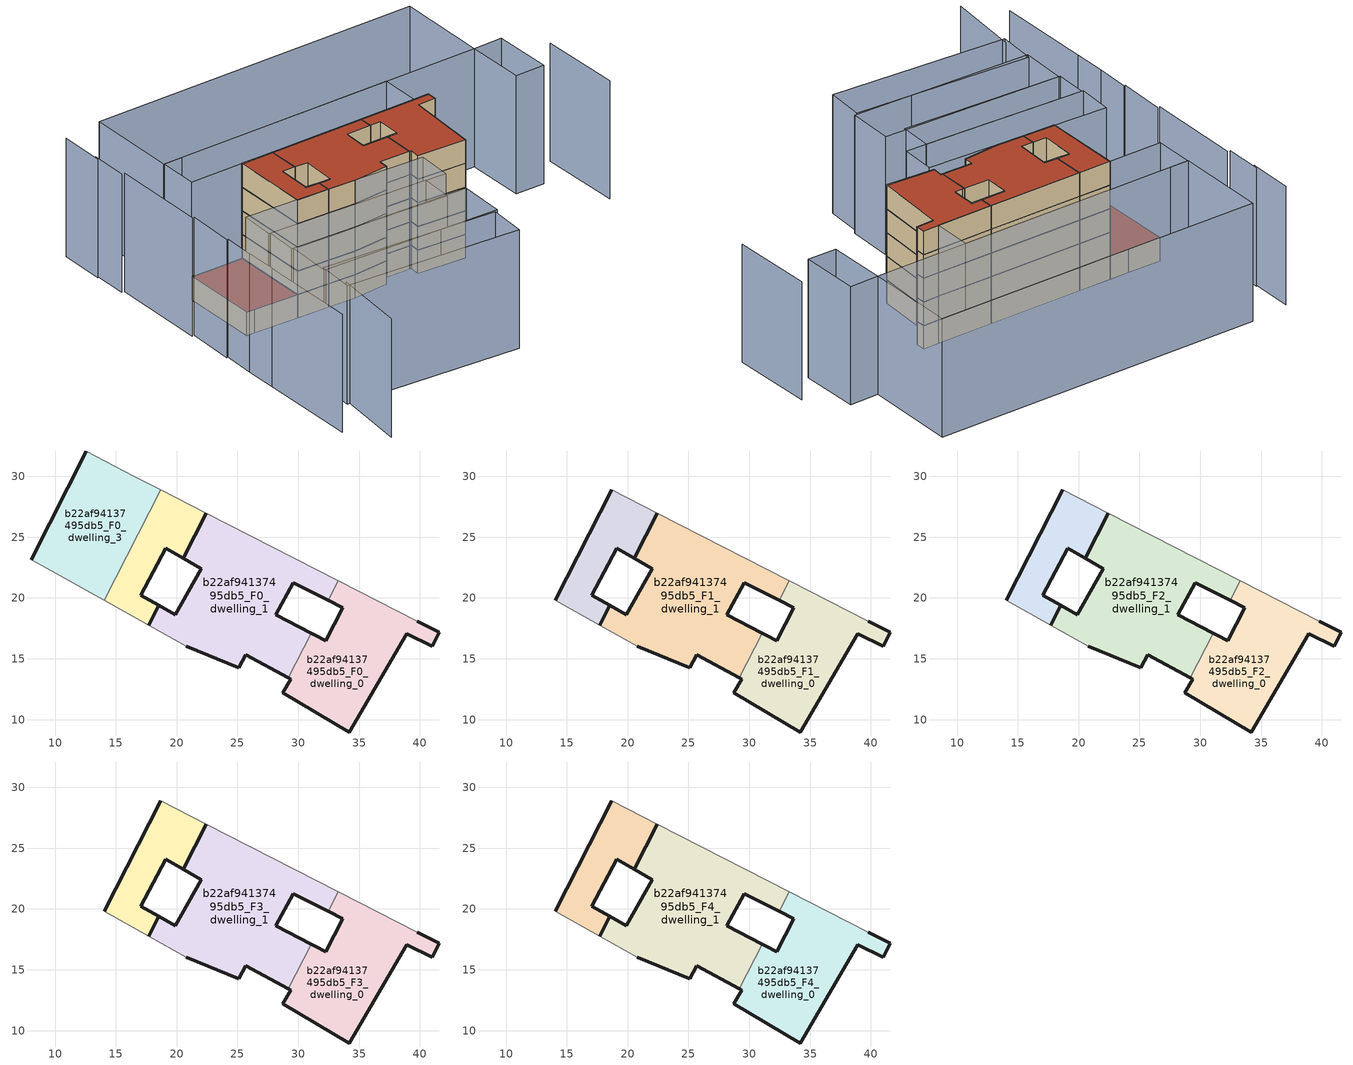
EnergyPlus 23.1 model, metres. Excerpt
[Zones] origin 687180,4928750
b22af94137495db5_F0_dwelling_0
 floor ground (EU_floor_Construction): 41.03,16.02 41.6,17.18 39.77,18.08 33.28,21.4 32.47,19.81 33.65,19.21 32.26,16.48 31.39,16.93 31.07,17.1 29.19,13.43 29.38,13.32 28.7,12.2 34.17,8.98 38.92,17.05 z0
 wall outside (EU_wall_Construction): 31.07,17.1 31.39,16.93 32.26,16.48 33.65,19.21 32.47,19.81 / 39.77,18.08 41.6,17.18 41.03,16.02 38.92,17.05 34.17,8.98 28.7,12.2 29.38,13.32 29.19,13.43 z0:3
 wall adiabatic (EU_wall_Construction): 33.28,21.4 39.77,18.08 z0:3
 wall to b22af94137495db5_F0_dwelling_1 (EU_wall_Construction): 29.19,13.43 31.07,17.1 / 32.47,19.81 33.28,21.4 z0:3
b22af94137495db5_F0_dwelling_1
 floor ground (EU_floor_Construction): 29.19,13.43 31.07,17.1 28.15,18.63 29.6,21.26 32.47,19.81 33.28,21.4 22.43,26.96 20.54,23.27 22.02,22.42 19.9,18.62 18.55,19.39 17.71,17.76 20.79,16.04 25.09,14.27 25.67,15.34 z0
 wall outside (EU_wall_Construction): 32.47,19.81 29.6,21.26 28.15,18.63 31.07,17.1 / 29.19,13.43 25.67,15.34 25.09,14.27 20.79,16.04 / 17.71,17.76 18.55,19.39 19.9,18.62 22.02,22.42 20.54,23.27 22.43,26.96 z0:3
 wall adiabatic (EU_wall_Construction): 20.79,16.04 17.71,17.76 / 22.43,26.96 33.28,21.4 z0:3
b22af94137495db5_F0_dwelling_2
 floor ground (EU_floor_Construction): 18.55,19.39 17.06,20.24 19.09,24.09 20.54,23.27 22.43,26.96 18.69,28.88 14.03,19.8 17.71,17.76 z0
 wall outside (EU_wall_Construction): 22.43,26.96 20.54,23.27 19.09,24.09 17.06,20.24 18.55,19.39 17.71,17.76 z0:3
 wall adiabatic (EU_wall_Construction): 17.71,17.76 14.03,19.8 / 18.69,28.88 22.43,26.96 z0:3
 wall to b22af94137495db5_F0_dwelling_3 (EU_wall_Construction): 14.03,19.8 18.69,28.88 z0:3
b22af94137495db5_F0_dwelling_3
 floor ground (EU_floor_Construction): 14.03,19.8 18.69,28.88 16.47,30.01 12.56,32.08 8.03,23.13 8.94,22.63 z0
 wall outside (EU_wall_Construction): 8.03,23.13 12.56,32.08 z0:3
 wall adiabatic (EU_wall_Construction): 12.56,32.08 16.47,30.01 18.69,28.88 / 14.03,19.8 8.94,22.63 8.03,23.13 z0:3
 roof outside (EU_roof_Construction): 16.47,30.01 18.69,28.88 14.03,19.8 8.94,22.63 8.03,23.13 12.56,32.08 z3
b22af94137495db5_F1_dwelling_0
 floor to b22af94137495db5_F0_dwelling_0 (EU_floor_Construction): 41.03,16.02 41.6,17.18 39.77,18.08 33.28,21.4 32.47,19.81 33.65,19.21 32.26,16.48 31.39,16.93 31.07,17.1 29.19,13.43 29.38,13.32 28.7,12.2 34.17,8.98 38.92,17.05 z3
 wall outside (EU_wall_Construction): 31.07,17.1 31.39,16.93 32.26,16.48 33.65,19.21 32.47,19.81 / 39.77,18.08 41.6,17.18 41.03,16.02 38.92,17.05 34.17,8.98 28.7,12.2 29.38,13.32 29.19,13.43 z3:6
 wall adiabatic (EU_wall_Construction): 33.28,21.4 39.77,18.08 z3:6
 wall to b22af94137495db5_F1_dwelling_1 (EU_wall_Construction): 29.19,13.43 31.07,17.1 / 32.47,19.81 33.28,21.4 z3:6
b22af94137495db5_F1_dwelling_1
 floor to b22af94137495db5_F0_dwelling_1 (EU_floor_Construction): 29.19,13.43 31.07,17.1 28.15,18.63 29.6,21.26 32.47,19.81 33.28,21.4 22.43,26.96 20.54,23.27 22.02,22.42 19.9,18.62 18.55,19.39 17.71,17.76 20.79,16.04 25.09,14.27 25.67,15.34 z3
 wall outside (EU_wall_Construction): 32.47,19.81 29.6,21.26 28.15,18.63 31.07,17.1 / 29.19,13.43 25.67,15.34 25.09,14.27 20.79,16.04 / 17.71,17.76 18.55,19.39 19.9,18.62 22.02,22.42 20.54,23.27 22.43,26.96 z3:6
 wall adiabatic (EU_wall_Construction): 20.79,16.04 17.71,17.76 / 22.43,26.96 33.28,21.4 z3:6
b22af94137495db5_F1_dwelling_2
 floor to b22af94137495db5_F0_dwelling_2 (EU_floor_Construction): 18.55,19.39 17.06,20.24 19.09,24.09 20.54,23.27 22.43,26.96 18.69,28.88 14.03,19.8 17.71,17.76 z3
 wall outside (EU_wall_Construction): 14.03,19.8 18.69,28.88 / 22.43,26.96 20.54,23.27 19.09,24.09 17.06,20.24 18.55,19.39 17.71,17.76 z3:6
 wall adiabatic (EU_wall_Construction): 17.71,17.76 14.03,19.8 / 18.69,28.88 22.43,26.96 z3:6
b22af94137495db5_F2_dwelling_0
 floor to b22af94137495db5_F1_dwelling_0 (EU_floor_Construction): 41.03,16.02 41.6,17.18 39.77,18.08 33.28,21.4 32.47,19.81 33.65,19.21 32.26,16.48 31.39,16.93 31.07,17.1 29.19,13.43 29.38,13.32 28.7,12.2 34.17,8.98 38.92,17.05 z6
 wall outside (EU_wall_Construction): 31.07,17.1 31.39,16.93 32.26,16.48 33.65,19.21 32.47,19.81 / 39.77,18.08 41.6,17.18 41.03,16.02 38.92,17.05 34.17,8.98 28.7,12.2 29.38,13.32 29.19,13.43 z6:9
 wall adiabatic (EU_wall_Construction): 33.28,21.4 39.77,18.08 z6:9
 wall to b22af94137495db5_F2_dwelling_1 (EU_wall_Construction): 29.19,13.43 31.07,17.1 / 32.47,19.81 33.28,21.4 z6:9
b22af94137495db5_F2_dwelling_1
 floor to b22af94137495db5_F1_dwelling_1 (EU_floor_Construction): 29.19,13.43 31.07,17.1 28.15,18.63 29.6,21.26 32.47,19.81 33.28,21.4 22.43,26.96 20.54,23.27 22.02,22.42 19.9,18.62 18.55,19.39 17.71,17.76 20.79,16.04 25.09,14.27 25.67,15.34 z6
 wall outside (EU_wall_Construction): 32.47,19.81 29.6,21.26 28.15,18.63 31.07,17.1 / 29.19,13.43 25.67,15.34 25.09,14.27 20.79,16.04 / 17.71,17.76 18.55,19.39 19.9,18.62 22.02,22.42 20.54,23.27 22.43,26.96 z6:9
 wall adiabatic (EU_wall_Construction): 20.79,16.04 17.71,17.76 / 22.43,26.96 33.28,21.4 z6:9
b22af94137495db5_F2_dwelling_2
 floor to b22af94137495db5_F1_dwelling_2 (EU_floor_Construction): 18.55,19.39 17.06,20.24 19.09,24.09 20.54,23.27 22.43,26.96 18.69,28.88 14.03,19.8 17.71,17.76 z6
 wall outside (EU_wall_Construction): 14.03,19.8 18.69,28.88 / 22.43,26.96 20.54,23.27 19.09,24.09 17.06,20.24 18.55,19.39 17.71,17.76 z6:9
 wall adiabatic (EU_wall_Construction): 17.71,17.76 14.03,19.8 / 18.69,28.88 22.43,26.96 z6:9
b22af94137495db5_F3_dwelling_0
 floor to b22af94137495db5_F2_dwelling_0 (EU_floor_Construction): 41.03,16.02 41.6,17.18 39.77,18.08 33.28,21.4 32.47,19.81 33.65,19.21 32.26,16.48 31.39,16.93 31.07,17.1 29.19,13.43 29.38,13.32 28.7,12.2 34.17,8.98 38.92,17.05 z9
 wall outside (EU_wall_Construction): 31.07,17.1 31.39,16.93 32.26,16.48 33.65,19.21 32.47,19.81 / 39.77,18.08 41.6,17.18 41.03,16.02 38.92,17.05 34.17,8.98 28.7,12.2 29.38,13.32 29.19,13.43 z9:12
 wall adiabatic (EU_wall_Construction): 33.28,21.4 39.77,18.08 z9:12
 wall to b22af94137495db5_F3_dwelling_1 (EU_wall_Construction): 29.19,13.43 31.07,17.1 / 32.47,19.81 33.28,21.4 z9:12
b22af94137495db5_F3_dwelling_1
 floor to b22af94137495db5_F2_dwelling_1 (EU_floor_Construction): 29.19,13.43 31.07,17.1 28.15,18.63 29.6,21.26 32.47,19.81 33.28,21.4 22.43,26.96 20.54,23.27 22.02,22.42 19.9,18.62 18.55,19.39 17.71,17.76 20.79,16.04 25.09,14.27 25.67,15.34 z9
 wall outside (EU_wall_Construction): 32.47,19.81 29.6,21.26 28.15,18.63 31.07,17.1 / 29.19,13.43 25.67,15.34 25.09,14.27 20.79,16.04 / 17.71,17.76 18.55,19.39 19.9,18.62 22.02,22.42 20.54,23.27 22.43,26.96 z9:12
 wall adiabatic (EU_wall_Construction): 20.79,16.04 17.71,17.76 / 22.43,26.96 33.28,21.4 z9:12
b22af94137495db5_F3_dwelling_2
 floor to b22af94137495db5_F2_dwelling_2 (EU_floor_Construction): 18.55,19.39 17.06,20.24 19.09,24.09 20.54,23.27 22.43,26.96 18.69,28.88 14.03,19.8 17.71,17.76 z9
 wall outside (EU_wall_Construction): 14.03,19.8 18.69,28.88 / 22.43,26.96 20.54,23.27 19.09,24.09 17.06,20.24 18.55,19.39 17.71,17.76 z9:12
 wall adiabatic (EU_wall_Construction): 17.71,17.76 14.03,19.8 / 18.69,28.88 22.43,26.96 z9:12
b22af94137495db5_F4_dwelling_0
 floor to b22af94137495db5_F3_dwelling_0 (EU_floor_Construction): 41.03,16.02 41.6,17.18 39.77,18.08 33.28,21.4 32.47,19.81 33.65,19.21 32.26,16.48 31.39,16.93 31.07,17.1 29.19,13.43 29.38,13.32 28.7,12.2 34.17,8.98 38.92,17.05 z12
 wall outside (EU_wall_Construction): 31.07,17.1 31.39,16.93 32.26,16.48 33.65,19.21 32.47,19.81 / 39.77,18.08 41.6,17.18 41.03,16.02 38.92,17.05 34.17,8.98 28.7,12.2 29.38,13.32 29.19,13.43 z12:15
 wall adiabatic (EU_wall_Construction): 33.28,21.4 39.77,18.08 z12:15
 wall to b22af94137495db5_F4_dwelling_1 (EU_wall_Construction): 29.19,13.43 31.07,17.1 / 32.47,19.81 33.28,21.4 z12:15
 roof outside (EU_roof_Construction): 39.77,18.08 41.6,17.18 41.03,16.02 38.92,17.05 34.17,8.98 28.7,12.2 29.38,13.32 29.19,13.43 31.07,17.1 31.39,16.93 32.26,16.48 33.65,19.21 32.47,19.81 33.28,21.4 z15
b22af94137495db5_F4_dwelling_1
 floor to b22af94137495db5_F3_dwelling_1 (EU_floor_Construction): 29.19,13.43 31.07,17.1 28.15,18.63 29.6,21.26 32.47,19.81 33.28,21.4 22.43,26.96 20.54,23.27 22.02,22.42 19.9,18.62 18.55,19.39 17.71,17.76 20.79,16.04 25.09,14.27 25.67,15.34 z12
 wall outside (EU_wall_Construction): 32.47,19.81 29.6,21.26 28.15,18.63 31.07,17.1 / 29.19,13.43 25.67,15.34 25.09,14.27 20.79,16.04 / 17.71,17.76 18.55,19.39 19.9,18.62 22.02,22.42 20.54,23.27 22.43,26.96 z12:15
 wall adiabatic (EU_wall_Construction): 20.79,16.04 17.71,17.76 / 22.43,26.96 33.28,21.4 z12:15
 roof outside (EU_roof_Construction): 33.28,21.4 32.47,19.81 29.6,21.26 28.15,18.63 31.07,17.1 29.19,13.43 25.67,15.34 25.09,14.27 20.79,16.04 17.71,17.76 18.55,19.39 19.9,18.62 22.02,22.42 20.54,23.27 22.43,26.96 z15
b22af94137495db5_F4_dwelling_2
 floor to b22af94137495db5_F3_dwelling_2 (EU_floor_Construction): 18.55,19.39 17.06,20.24 19.09,24.09 20.54,23.27 22.43,26.96 18.69,28.88 14.03,19.8 17.71,17.76 z12
 wall outside (EU_wall_Construction): 14.03,19.8 18.69,28.88 / 22.43,26.96 20.54,23.27 19.09,24.09 17.06,20.24 18.55,19.39 17.71,17.76 z12:15
 wall adiabatic (EU_wall_Construction): 17.71,17.76 14.03,19.8 / 18.69,28.88 22.43,26.96 z12:15
 roof outside (EU_roof_Construction): 22.43,26.96 20.54,23.27 19.09,24.09 17.06,20.24 18.55,19.39 17.71,17.76 14.03,19.8 18.69,28.88 z15
shading: 52.92,0.44 57.57,9.99 / -5.19,-0.99 -0.05,7.01 / -0.91,15.65 -6.62,4.29 / 0.98,19.32 -0.97,15.46 / 2.88,22.88 0.84,19.03 / 5.61,28.39 2.73,22.96 / 11.04,39.55 5.38,28.51 / 12.95,44.03 10.73,39.71 / 15.23,48.73 12.56,43.54 / 18.76,-5.09 -0.71,6.56 / -0.71,6.56 1.77,10.71 / 1.77,10.71 21.24,-0.93 / 21.24,-0.93 18.76,-5.09 / 4.2,15.56 24.57,4.26 / 24.57,4.26 21.7,-0.91 / 21.7,-0.91 1.33,10.39 / 1.33,10.39 4.2,15.56 / 6.07,19.25 24.14,8.98 / 24.14,8.98 22.09,5.37 / 22.09,5.37 4.02,15.64 / 4.02,15.64 6.07,19.25 / 26.42,7.69 5.89,19.36 / 5.89,19.36 8.1,23.25 / 8.1,23.25 28.64,11.58 / 28.64,11.58 26.42,7.69 / 14.81,36.52 42.06,22.53 / 42.06,22.53 39.76,18.05 / 39.76,18.05 12.51,32.04 / 12.51,32.04 14.81,36.52 / 52.82,17 14.78,36.54 / 14.78,36.54 20.19,47.07 / 20.19,47.07 58.23,27.53 / 58.23,27.53 52.82,17 / 56.2,15.33 52.79,8.5 / 52.79,8.5 49.42,10.18 / 49.42,10.18 52.82,17.01 / 52.82,17.01 56.2,15.33 z0:15
[Building]
EU S2 Campaign: North Axis=0; Terrain=City; Solar Distribution=FullExterior
[Site:Location]
Bologna: Latitude=44.5; Longitude=11.25; Time Zone=1; Elevation=37
[SizingPeriod:WeatherFileDays]
AnnualSizingPeriod: Begin Month=1; Begin Day of Month=1; End Month=12; End Day of Month=31; Day of Week for Start Day=Monday; Use Weather File Daylight Saving Period=No; Use Weather File Rain and Snow Indicators=No
[MATERIAL]
EU_InternalMass_Material: Roughness=MediumRough; Thickness=0.1; Conductivity=1; Density=1800; Specific Heat=900; Thermal Absorptance=0.9; Solar Absorptance=0.7; Visible Absorptance=0.7
[MATERIAL:NOMASS] Roughness=MediumRough; Thermal Absorptance=0.9; Solar Absorptance=0.7; Visible Absorptance=0.7
Name | Thermal Resistance
EU_wall_NoMass | 0.905828
EU_roof_NoMass | 0.37593
EU_floor_NoMass | 0.67114
[CONSTRUCTION]
EU_wall_Construction: EU_wall_NoMass
EU_roof_Construction: EU_roof_NoMass
EU_floor_Construction: EU_floor_NoMass
EU_InternalMass_Construction: EU_InternalMass_Material
[ZONE] Type=1; Multiplier=1; Ceiling Height=autocalculate; Floor Area=autocalculate; Part of Total Floor Area=Yes
Name | Volume
b22af94137495db5_F0_dwelling_0 | 208.718
b22af94137495db5_F1_dwelling_0; b22af94137495db5_F2_dwelling_0; b22af94137495db5_F3_dwelling_0; b22af94137495db5_F4_dwelling_0 | 208.717
b22af94137495db5_F0_dwelling_1 | 309.895
b22af94137495db5_F1_dwelling_1; b22af94137495db5_F2_dwelling_1; b22af94137495db5_F3_dwelling_1; b22af94137495db5_F4_dwelling_1 | 309.896
b22af94137495db5_F0_dwelling_2 | 107.534
b22af94137495db5_F1_dwelling_2; b22af94137495db5_F2_dwelling_2; b22af94137495db5_F3_dwelling_2; b22af94137495db5_F4_dwelling_2 | 107.533
b22af94137495db5_F0_dwelling_3 | 208.712
[INTERNALMASS] Construction=EU_InternalMass_Construction
Name | Zone or ZoneList | Surface Area
b22af94137495db5_F0_dwelling_0_EU_InternalMass | b22af94137495db5_F0_dwelling_0 | 69.5723
b22af94137495db5_F0_dwelling_1_EU_InternalMass | b22af94137495db5_F0_dwelling_1 | 103.298
b22af94137495db5_F0_dwelling_2_EU_InternalMass | b22af94137495db5_F0_dwelling_2 | 35.8448
b22af94137495db5_F0_dwelling_3_EU_InternalMass | b22af94137495db5_F0_dwelling_3 | 69.5706
b22af94137495db5_F1_dwelling_0_EU_InternalMass | b22af94137495db5_F1_dwelling_0 | 94.6987
b22af94137495db5_F1_dwelling_1_EU_InternalMass | b22af94137495db5_F1_dwelling_1 | 92.8009
b22af94137495db5_F1_dwelling_2_EU_InternalMass | b22af94137495db5_F1_dwelling_2 | 90.789
b22af94137495db5_F2_dwelling_0_EU_InternalMass | b22af94137495db5_F2_dwelling_0 | 94.6987
b22af94137495db5_F2_dwelling_1_EU_InternalMass | b22af94137495db5_F2_dwelling_1 | 92.8009
b22af94137495db5_F2_dwelling_2_EU_InternalMass | b22af94137495db5_F2_dwelling_2 | 90.789
b22af94137495db5_F3_dwelling_0_EU_InternalMass | b22af94137495db5_F3_dwelling_0 | 94.6987
b22af94137495db5_F3_dwelling_1_EU_InternalMass | b22af94137495db5_F3_dwelling_1 | 92.8009
b22af94137495db5_F3_dwelling_2_EU_InternalMass | b22af94137495db5_F3_dwelling_2 | 90.789
b22af94137495db5_F4_dwelling_0_EU_InternalMass | b22af94137495db5_F4_dwelling_0 | 94.6987
b22af94137495db5_F4_dwelling_1_EU_InternalMass | b22af94137495db5_F4_dwelling_1 | 92.8009
b22af94137495db5_F4_dwelling_2_EU_InternalMass | b22af94137495db5_F4_dwelling_2 | 90.789
[OTHEREQUIPMENT] Fuel Type=Electricity; Design Level Calculation Method=Watts/Area; Power per Zone Floor Area=1; Fraction Latent=0; Fraction Radiant=0; Fraction Lost=0; Carbon Dioxide Generation Rate=0; EndUse Subcategory=EU_Step8_InternalGains
Name | Zone or ZoneList or Space or SpaceList | Schedule
EU_Step8_InternalGain_b22af94137495db5_F0_dwelling_0_f000 | b22af94137495db5_F0_dwelling_0 | EU_Step8_GainSchedule_b22af94137495db5_F0_dwelling_0_f000
EU_Step8_InternalGain_b22af94137495db5_F0_dwelling_1_f000 | b22af94137495db5_F0_dwelling_1 | EU_Step8_GainSchedule_b22af94137495db5_F0_dwelling_1_f000
EU_Step8_InternalGain_b22af94137495db5_F0_dwelling_2_f000 | b22af94137495db5_F0_dwelling_2 | EU_Step8_GainSchedule_b22af94137495db5_F0_dwelling_2_f000
EU_Step8_InternalGain_b22af94137495db5_F0_dwelling_3_f000 | b22af94137495db5_F0_dwelling_3 | EU_Step8_GainSchedule_b22af94137495db5_F0_dwelling_3_f000
EU_Step8_InternalGain_b22af94137495db5_F1_dwelling_0_f000 | b22af94137495db5_F1_dwelling_0 | EU_Step8_GainSchedule_b22af94137495db5_F1_dwelling_0_f000
EU_Step8_InternalGain_b22af94137495db5_F1_dwelling_1_f000 | b22af94137495db5_F1_dwelling_1 | EU_Step8_GainSchedule_b22af94137495db5_F1_dwelling_1_f000
EU_Step8_InternalGain_b22af94137495db5_F1_dwelling_2_f000 | b22af94137495db5_F1_dwelling_2 | EU_Step8_GainSchedule_b22af94137495db5_F1_dwelling_2_f000
EU_Step8_InternalGain_b22af94137495db5_F2_dwelling_0_f000 | b22af94137495db5_F2_dwelling_0 | EU_Step8_GainSchedule_b22af94137495db5_F2_dwelling_0_f000
EU_Step8_InternalGain_b22af94137495db5_F2_dwelling_1_f000 | b22af94137495db5_F2_dwelling_1 | EU_Step8_GainSchedule_b22af94137495db5_F2_dwelling_1_f000
EU_Step8_InternalGain_b22af94137495db5_F2_dwelling_2_f000 | b22af94137495db5_F2_dwelling_2 | EU_Step8_GainSchedule_b22af94137495db5_F2_dwelling_2_f000
EU_Step8_InternalGain_b22af94137495db5_F3_dwelling_0_f000 | b22af94137495db5_F3_dwelling_0 | EU_Step8_GainSchedule_b22af94137495db5_F3_dwelling_0_f000
EU_Step8_InternalGain_b22af94137495db5_F3_dwelling_1_f000 | b22af94137495db5_F3_dwelling_1 | EU_Step8_GainSchedule_b22af94137495db5_F3_dwelling_1_f000
EU_Step8_InternalGain_b22af94137495db5_F3_dwelling_2_f000 | b22af94137495db5_F3_dwelling_2 | EU_Step8_GainSchedule_b22af94137495db5_F3_dwelling_2_f000
EU_Step8_InternalGain_b22af94137495db5_F4_dwelling_0_f000 | b22af94137495db5_F4_dwelling_0 | EU_Step8_GainSchedule_b22af94137495db5_F4_dwelling_0_f000
EU_Step8_InternalGain_b22af94137495db5_F4_dwelling_1_f000 | b22af94137495db5_F4_dwelling_1 | EU_Step8_GainSchedule_b22af94137495db5_F4_dwelling_1_f000
EU_Step8_InternalGain_b22af94137495db5_F4_dwelling_2_f000 | b22af94137495db5_F4_dwelling_2 | EU_Step8_GainSchedule_b22af94137495db5_F4_dwelling_2_f000
[ZONEVENTILATION:DESIGNFLOWRATE] Schedule=EU_AlwaysOn; Design Flow Rate Calculation Method=AirChanges/Hour; Air Changes per Hour=0.73129; Ventilation Type=Natural; Fan Pressure Rise=0; Fan Total Efficiency=1; Constant Term Coefficient=1; Temperature Term Coefficient=0; Velocity Term Coefficient=0; Velocity Squared Term Coefficient=0; Minimum Indoor Temperature=-100; Maximum Indoor Temperature=100; Delta Temperature=-100; Minimum Outdoor Temperature=-100; Maximum Outdoor Temperature=100; Maximum Wind Speed=40
Name | Zone or ZoneList or Space or SpaceList
EU_ConstantAir_b22af94137495db5_F0_dwelling_0 | b22af94137495db5_F0_dwelling_0
EU_ConstantAir_b22af94137495db5_F0_dwelling_1 | b22af94137495db5_F0_dwelling_1
EU_ConstantAir_b22af94137495db5_F0_dwelling_2 | b22af94137495db5_F0_dwelling_2
EU_ConstantAir_b22af94137495db5_F0_dwelling_3 | b22af94137495db5_F0_dwelling_3
EU_ConstantAir_b22af94137495db5_F1_dwelling_0 | b22af94137495db5_F1_dwelling_0
EU_ConstantAir_b22af94137495db5_F1_dwelling_1 | b22af94137495db5_F1_dwelling_1
EU_ConstantAir_b22af94137495db5_F1_dwelling_2 | b22af94137495db5_F1_dwelling_2
EU_ConstantAir_b22af94137495db5_F2_dwelling_0 | b22af94137495db5_F2_dwelling_0
EU_ConstantAir_b22af94137495db5_F2_dwelling_1 | b22af94137495db5_F2_dwelling_1
EU_ConstantAir_b22af94137495db5_F2_dwelling_2 | b22af94137495db5_F2_dwelling_2
EU_ConstantAir_b22af94137495db5_F3_dwelling_0 | b22af94137495db5_F3_dwelling_0
EU_ConstantAir_b22af94137495db5_F3_dwelling_1 | b22af94137495db5_F3_dwelling_1
EU_ConstantAir_b22af94137495db5_F3_dwelling_2 | b22af94137495db5_F3_dwelling_2
EU_ConstantAir_b22af94137495db5_F4_dwelling_0 | b22af94137495db5_F4_dwelling_0
EU_ConstantAir_b22af94137495db5_F4_dwelling_1 | b22af94137495db5_F4_dwelling_1
EU_ConstantAir_b22af94137495db5_F4_dwelling_2 | b22af94137495db5_F4_dwelling_2
[HVACTEMPLATE:THERMOSTAT] Constant Heating Setpoint=20; Constant Cooling Setpoint=50
EU_HeatOnly_b22af94137495db5_F0_dwelling_0; EU_HeatOnly_b22af94137495db5_F0_dwelling_1; EU_HeatOnly_b22af94137495db5_F0_dwelling_2; EU_HeatOnly_b22af94137495db5_F0_dwelling_3; EU_HeatOnly_b22af94137495db5_F1_dwelling_0; EU_HeatOnly_b22af94137495db5_F1_dwelling_1; EU_HeatOnly_b22af94137495db5_F1_dwelling_2; EU_HeatOnly_b22af94137495db5_F2_dwelling_0; EU_HeatOnly_b22af94137495db5_F2_dwelling_1; EU_HeatOnly_b22af94137495db5_F2_dwelling_2; EU_HeatOnly_b22af94137495db5_F3_dwelling_0; EU_HeatOnly_b22af94137495db5_F3_dwelling_1; EU_HeatOnly_b22af94137495db5_F3_dwelling_2; EU_HeatOnly_b22af94137495db5_F4_dwelling_0; EU_HeatOnly_b22af94137495db5_F4_dwelling_1; EU_HeatOnly_b22af94137495db5_F4_dwelling_2
[HVACTEMPLATE:ZONE:IDEALLOADSAIRSYSTEM] System Availability Schedule=EU_AlwaysOn; Maximum Heating Supply Air Temperature=50; Minimum Cooling Supply Air Temperature=13; Maximum Heating Supply Air Humidity Ratio=0.0156; Minimum Cooling Supply Air Humidity Ratio=0.0077; Heating Limit=NoLimit; Cooling Limit=NoLimit; Heating Availability Schedule=EU_AlwaysOn; Cooling Availability Schedule=EU_CoolingOff; Dehumidification Control Type=ConstantSensibleHeatRatio; Cooling Sensible Heat Ratio=0.7; Dehumidification Setpoint=60; Humidification Control Type=None; Humidification Setpoint=30; Outdoor Air Method=None; Outdoor Air Flow Rate per Person=0.00944; Outdoor Air Flow Rate per Zone Floor Area=0; Outdoor Air Flow Rate per Zone=0; Demand Controlled Ventilation Type=None; Outdoor Air Economizer Type=NoEconomizer; Heat Recovery Type=None; Sensible Heat Recovery Effectiveness=0.7; Latent Heat Recovery Effectiveness=0.65
Name | Template Thermostat
b22af94137495db5_F0_dwelling_0 | EU_HeatOnly_b22af94137495db5_F0_dwelling_0
b22af94137495db5_F0_dwelling_1 | EU_HeatOnly_b22af94137495db5_F0_dwelling_1
b22af94137495db5_F0_dwelling_2 | EU_HeatOnly_b22af94137495db5_F0_dwelling_2
b22af94137495db5_F0_dwelling_3 | EU_HeatOnly_b22af94137495db5_F0_dwelling_3
b22af94137495db5_F1_dwelling_0 | EU_HeatOnly_b22af94137495db5_F1_dwelling_0
b22af94137495db5_F1_dwelling_1 | EU_HeatOnly_b22af94137495db5_F1_dwelling_1
b22af94137495db5_F1_dwelling_2 | EU_HeatOnly_b22af94137495db5_F1_dwelling_2
b22af94137495db5_F2_dwelling_0 | EU_HeatOnly_b22af94137495db5_F2_dwelling_0
b22af94137495db5_F2_dwelling_1 | EU_HeatOnly_b22af94137495db5_F2_dwelling_1
b22af94137495db5_F2_dwelling_2 | EU_HeatOnly_b22af94137495db5_F2_dwelling_2
b22af94137495db5_F3_dwelling_0 | EU_HeatOnly_b22af94137495db5_F3_dwelling_0
b22af94137495db5_F3_dwelling_1 | EU_HeatOnly_b22af94137495db5_F3_dwelling_1
b22af94137495db5_F3_dwelling_2 | EU_HeatOnly_b22af94137495db5_F3_dwelling_2
b22af94137495db5_F4_dwelling_0 | EU_HeatOnly_b22af94137495db5_F4_dwelling_0
b22af94137495db5_F4_dwelling_1 | EU_HeatOnly_b22af94137495db5_F4_dwelling_1
b22af94137495db5_F4_dwelling_2 | EU_HeatOnly_b22af94137495db5_F4_dwelling_2
[SIZING:ZONE] Zone Cooling Design Supply Air Temperature Input Method=SupplyAirTemperature; Zone Cooling Design Supply Air Temperature=13; Zone Heating Design Supply Air Temperature Input Method=SupplyAirTemperature; Zone Heating Design Supply Air Temperature=50; Zone Cooling Design Supply Air Humidity Ratio=0.008; Zone Heating Design Supply Air Humidity Ratio=0.008; Cooling Design Air Flow Method=DesignDay; Cooling Design Air Flow Rate=0; Cooling Minimum Air Flow per Zone Floor Area=0.000762; Cooling Minimum Air Flow=0; Cooling Minimum Air Flow Fraction=0.2; Heating Design Air Flow Method=DesignDay; Heating Design Air Flow Rate=0; Heating Maximum Air Flow per Zone Floor Area=0.002032; Heating Maximum Air Flow=0.141576; Heating Maximum Air Flow Fraction=0.3; Account for Dedicated Outdoor Air System=No; Dedicated Outdoor Air System Control Strategy=NeutralSupplyAir; Dedicated Outdoor Air Low Setpoint Temperature for Design=autosize; Dedicated Outdoor Air High Setpoint Temperature for Design=autosize; Zone Load Sizing Method=Sensible Load Only No Latent Load; Zone Latent Cooling Design Supply Air Humidity Ratio Input Method=HumidityRatioDifference; Zone Cooling Design Supply Air Humidity Ratio Difference=0.005; Zone Latent Heating Design Supply Air Humidity Ratio Input Method=HumidityRatioDifference; Zone Humidification Design Supply Air Humidity Ratio Difference=0.005
b22af94137495db5_F0_dwelling_0; b22af94137495db5_F0_dwelling_1; b22af94137495db5_F0_dwelling_2; b22af94137495db5_F0_dwelling_3; b22af94137495db5_F1_dwelling_0; b22af94137495db5_F1_dwelling_1; b22af94137495db5_F1_dwelling_2; b22af94137495db5_F2_dwelling_0; b22af94137495db5_F2_dwelling_1; b22af94137495db5_F2_dwelling_2; b22af94137495db5_F3_dwelling_0; b22af94137495db5_F3_dwelling_1; b22af94137495db5_F3_dwelling_2; b22af94137495db5_F4_dwelling_0; b22af94137495db5_F4_dwelling_1; b22af94137495db5_F4_dwelling_2
[SCHEDULE:CONSTANT]
Name | Hourly Value
EU_AlwaysOn | 1
EU_CoolingOff | 0
[SCHEDULE:FILE] Column Number=1; Rows to Skip at Top=0; Number of Hours of Data=8760; Column Separator=Comma; Interpolate to Timestep=No; Minutes per Item=60; Adjust Schedule for Daylight Savings=Yes
Name | File
EU_Step8_GainSchedule_b22af94137495db5_F0_dwelling_0_f000 | ../../schedules/b22af94137495db5/b22af94137495db5_F0_dwelling_0_f000_gain.csv
EU_Step8_GainSchedule_b22af94137495db5_F0_dwelling_1_f000 | ../../schedules/b22af94137495db5/b22af94137495db5_F0_dwelling_1_f000_gain.csv
EU_Step8_GainSchedule_b22af94137495db5_F0_dwelling_2_f000 | ../../schedules/b22af94137495db5/b22af94137495db5_F0_dwelling_2_f000_gain.csv
EU_Step8_GainSchedule_b22af94137495db5_F0_dwelling_3_f000 | ../../schedules/b22af94137495db5/b22af94137495db5_F0_dwelling_3_f000_gain.csv
EU_Step8_GainSchedule_b22af94137495db5_F1_dwelling_0_f000 | ../../schedules/b22af94137495db5/b22af94137495db5_F1_dwelling_0_f000_gain.csv
EU_Step8_GainSchedule_b22af94137495db5_F1_dwelling_1_f000 | ../../schedules/b22af94137495db5/b22af94137495db5_F1_dwelling_1_f000_gain.csv
EU_Step8_GainSchedule_b22af94137495db5_F1_dwelling_2_f000 | ../../schedules/b22af94137495db5/b22af94137495db5_F1_dwelling_2_f000_gain.csv
EU_Step8_GainSchedule_b22af94137495db5_F2_dwelling_0_f000 | ../../schedules/b22af94137495db5/b22af94137495db5_F2_dwelling_0_f000_gain.csv
EU_Step8_GainSchedule_b22af94137495db5_F2_dwelling_1_f000 | ../../schedules/b22af94137495db5/b22af94137495db5_F2_dwelling_1_f000_gain.csv
EU_Step8_GainSchedule_b22af94137495db5_F2_dwelling_2_f000 | ../../schedules/b22af94137495db5/b22af94137495db5_F2_dwelling_2_f000_gain.csv
EU_Step8_GainSchedule_b22af94137495db5_F3_dwelling_0_f000 | ../../schedules/b22af94137495db5/b22af94137495db5_F3_dwelling_0_f000_gain.csv
EU_Step8_GainSchedule_b22af94137495db5_F3_dwelling_1_f000 | ../../schedules/b22af94137495db5/b22af94137495db5_F3_dwelling_1_f000_gain.csv
EU_Step8_GainSchedule_b22af94137495db5_F3_dwelling_2_f000 | ../../schedules/b22af94137495db5/b22af94137495db5_F3_dwelling_2_f000_gain.csv
EU_Step8_GainSchedule_b22af94137495db5_F4_dwelling_0_f000 | ../../schedules/b22af94137495db5/b22af94137495db5_F4_dwelling_0_f000_gain.csv
EU_Step8_GainSchedule_b22af94137495db5_F4_dwelling_1_f000 | ../../schedules/b22af94137495db5/b22af94137495db5_F4_dwelling_1_f000_gain.csv
EU_Step8_GainSchedule_b22af94137495db5_F4_dwelling_2_f000 | ../../schedules/b22af94137495db5/b22af94137495db5_F4_dwelling_2_f000_gain.csv
